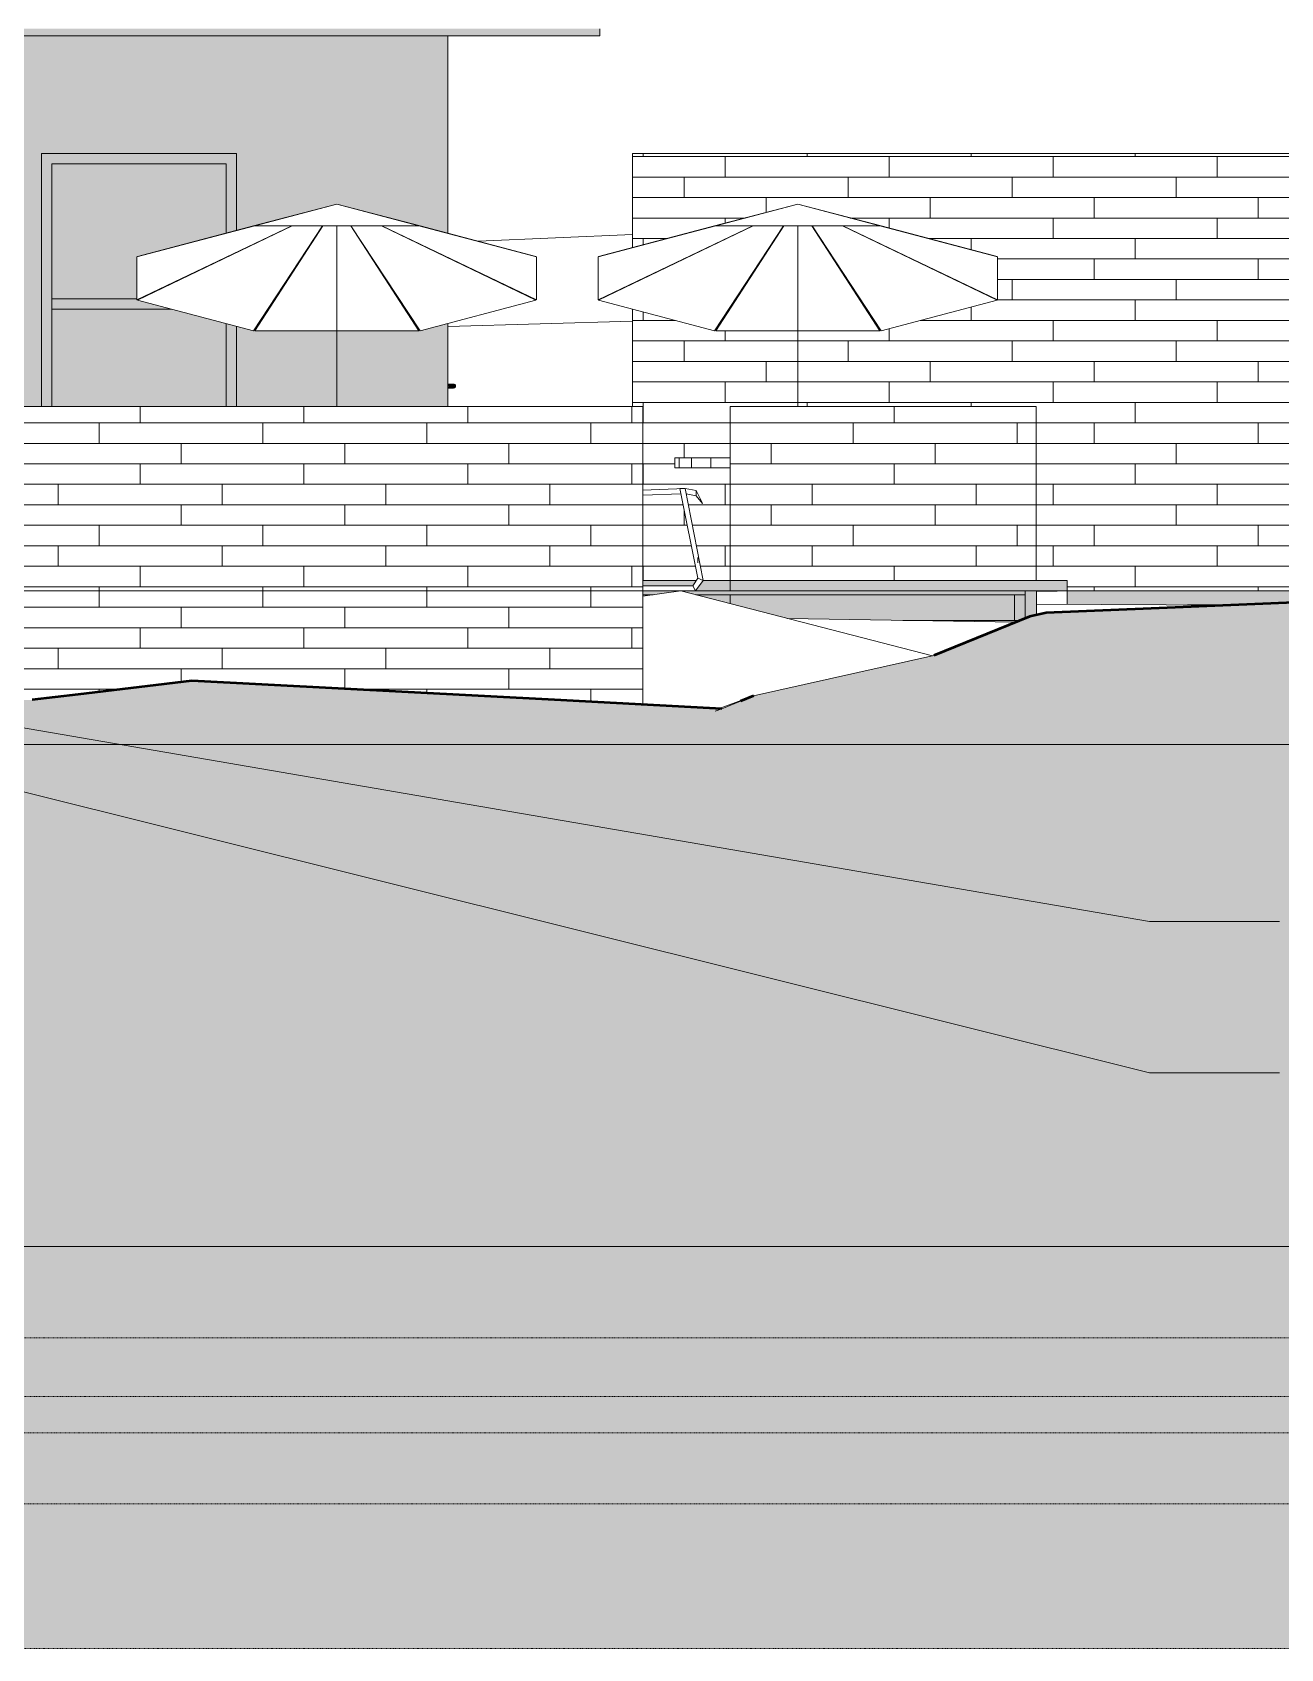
# Model space of a CAD drawing. Header units: inches. Extents: x 1750 to 7619, y -360 to 620.
# Drawn here: x 7113 to 7356.7, y -206.5 to 109.1 of the extents above; entities that cross this region are included whole.
import ezdxf

# ---------------------------------------------------------------- set-up
doc = ezdxf.new("R2010")
doc.units = ezdxf.units.IN
doc.header["$MEASUREMENT"] = 0
doc.linetypes.add('Aligning Line 1_8_', pattern=[0.25, 0.125, -0.125])
doc.linetypes.add('Grid Line 1_2_', pattern=[0.875, 0.5, -0.125, 0.125, -0.125])
for name, color, linetype, lineweight in [('0-4', 10, 'Continuous', 5), ('A-CLNG', 13, 'Continuous', 13), ('A-CLNG-1', 13, 'Continuous', 5), ('A-DOOR', 31, 'Continuous', 13), ('A-DOOR-1', 31, 'Continuous', 9), ('A-FLOR', 192, 'Continuous', 13), ('A-FLOR-1', 10, 'Continuous', 5), ('A-FLOR-3', 53, 'Continuous', 13), ('A-FLOR-4', 192, 'Continuous', 5), ('A-FLOR-LEVL-1', 51, 'Grid Line 1_2_', 9), ('A-GLAZ', 151, 'Continuous', 13), ('A-WALL', 113, 'Continuous', 13), ('A-WALL-PATT-1', 251, 'Continuous', 9), ('C-TOPO', 7, 'Continuous', 9), ('C-TOPO-1', 250, 'Continuous', 50), ('G-ANNO-SYMB', 111, 'Aligning Line 1_8_', 9), ('G-ANNO-SYMB-1', 191, 'Aligning Line 1_8_', 9), ('G-ANNO-SYMB-2', 147, 'Aligning Line 1_8_', 9), ('G-ANNO-TEXT', 231, 'Continuous', 9), ('G-IMPT', 8, 'Continuous', 9), ('L-SITE', 91, 'Continuous', 9)]:
    doc.layers.add(name, color=color, linetype=linetype, lineweight=lineweight)
pattern_1 = [(0, (7249.2467, 0.8), (0, 4), []), (90, (7249.247, 0.8), (-8, 8), [4, -28]), (90, (7265.247, 4.8), (-8, 8), [4, -28])]

# ---------------------------------------------------------------- blocks, each defined once
blk = doc.blocks.new('CTR - 2nd Phase_rvt-2-BUILDING ELEVATION - NORTH')
at = {"layer": 'A-FLOR-1'}
h = blk.add_hatch(color=256, dxfattribs=at)
h.paths.add_polyline_path([(-9899.24, -6.12), (-9898.34, -5.75), (-9921.29, -5.75), (-9899.92, -6.11)], flags=0)
h.paths.add_polyline_path([(-9964.61, 0), (-9972.06, 0), (-9972.06, -0.75), (-9970.02, -0.75), (-9966.22, -0.22)], flags=0)
h.paths.add_polyline_path([(-9916.58, -0.75), (-9897.39, -0.75), (-9897.39, 0), (-9964.5, -0.03), (-9961.7, -0.75), (-9921.29, -0.75)], flags=0)
blk.add_hatch(color=256, dxfattribs=at).paths.add_polyline_path([(-9897.39, -5.37), (-9896.52, -5.01), (-9895.19, -4.72), (-9895.19, -0.04), (-9895.51, 0), (-9897.39, 0), (-9897.39, -5.07)], flags=0)
at = {"layer": 'A-FLOR-3'}
blk.add_line((-9897.39, 0), (-9897.39, -0.75), dxfattribs=at)
at = {"layer": 'A-FLOR-LEVL-1'}
for p, q in [((-12558.48, 0), (-9609.49, 0)), ((-12558.48, -30), (-9609.49, -30)), ((-12558.48, -128), (-9609.49, -128))]:
    blk.add_line(p, q, dxfattribs=at)
at = {"layer": 'G-ANNO-SYMB-1'}
blk.add_line((-9706.16, -164.42), (-12461.79, -164.42), dxfattribs=at)
blk = doc.blocks.new('CTR  - Topography_rvt-2-BUILDING ELEVATION - NORTH')
at = {"layer": 'C-TOPO'}
h = blk.add_hatch(dxfattribs=at)
h.set_pattern_fill('FP_65', color=256, style=0, pattern_type=2)
h.set_pattern_definition([(0, (12, 0), (24, 24), [24, -24]), (0, (12, 9), (24, 24), [24, -24]), (0, (12, 18), (24, 24), [24, -24]), (90, (15, 21), (-24, 24), [24, -24]), (90, (24, 21), (-24, 24), [24, -24]), (90, (33, 21), (-24, 24), [24, -24])])
h.paths.add_polyline_path([(-10823.04, -206.54), (-9706.16, -206.54), (-9706.16, 4.74), (-9718.03, 4.58), (-9757.05, 2.34), (-9768.24, 2.24), (-9791.25, 0.22), (-9799.61, -1), (-9821.95, -1), (-9826.28, -1.52), (-9893.34, -4.3), (-9896.52, -5.01), (-9915.25, -12.61), (-9950.42, -20.49), (-9956.61, -23), (-10060.1, -17.59), (-10091.21, -21.29), (-10136.73, -22.08), (-10164.02, -22.65), (-10280.77, -24.57), (-10370.76, -26.59), (-10412.87, -26.71), (-10450.41, -27.55), (-10486.95, -27.6), (-10517.54, -27.24), (-10526.34, -27.22), (-10534.89, -27.12), (-10585.35, -27.54), (-10642.59, -27.26), (-10678.15, -26.98), (-10823.04, -29.95), (-10859.39, -30), (-12461.79, -30), (-12461.79, -206.54), (-10839.09, -206.54)], flags=0)
for p, q in [((-9974.09, 69.61), (-10004.13, 68.26)), ((-10004.17, 68.26), (-10004.26, 68.26)), ((-9974.09, 52.68), (-10010.09, 51.63)), ((-9964.61, 0), (-9972.06, -1.03)), ((-9915.52, -12.67), (-9964.61, 0)), ((-9891.19, -0.03), (-9891.19, 0)), ((-9891.19, 0), (-9891.19, -0.03)), ((-9891.19, -0.03), (-9891.19, 0)), ((-9891.19, -0.03), (-9895.19, -0.04)), ((-9891.19, -0.03), (-9895.19, -0.04)), ((-9895.19, -0.04), (-9891.19, -0.03)), ((-9895.19, -0.7), (-9895.19, -0.04)), ((-9895.19, -0.7), (-9895.19, -2.57)), ((-9895.19, -2.57), (-9895.19, -4.72)), ((-9857.27, -2.8), (-9895.19, -2.57)), ((-9826.28, -1.52), (-9872.79, -3.45)), ((-9865.74, -2.75), (-9864.45, -2.72)), ((-9865.74, -2.75), (-9864.45, -2.72)), ((-9856, -2.75), (-9864.45, -2.72)), ((-9864.45, -2.72), (-9856, -2.75)), ((-9915.25, -12.61), (-9896.52, -5.01)), ((-9893.34, -4.3), (-9896.52, -5.01)), ((-9893.34, -4.3), (-9872.79, -3.45)), ((-9915.25, -12.61), (-9950.42, -20.49)), ((-10082.25, -20.23), (-10060.1, -17.59)), ((-9989.3, -21.29), (-10060.1, -17.59)), ((-10091.21, -21.29), (-10082.25, -20.23)), ((-9956.61, -23), (-9989.3, -21.29)), ((-9950.42, -20.49), (-9956.95, -22.91)), ((-9950.42, -20.49), (-9956.61, -23)), ((-9956.61, -23), (-9957.94, -23.51)), ((-9956.95, -22.91), (-9957.11, -22.98)), ((-9957.11, -22.98), (-9956.95, -22.91)), ((-9956.95, -22.91), (-9957.11, -22.98))]:
    blk.add_line(p, q, dxfattribs=at)
at = {"layer": 'C-TOPO-1'}
for p, q in [((-9826.28, -1.52), (-9872.79, -3.45)), ((-9896.52, -5.01), (-9915.25, -12.61)), ((-9893.34, -4.3), (-9896.52, -5.01)), ((-9872.79, -3.45), (-9893.34, -4.3)), ((-10060.1, -17.59), (-10082.25, -20.23)), ((-9989.3, -21.29), (-10060.1, -17.59)), ((-10082.25, -20.23), (-10091.21, -21.29)), ((-9956.61, -23), (-9989.3, -21.29)), ((-9950.42, -20.49), (-9952.97, -21.53))]:
    blk.add_line(p, q, dxfattribs=at)
blk = doc.blocks.new('CTR - 1st Phase - Common Walls_rvt-2-BUILDING ELEVATION - NORTH')
at = {"layer": 'A-FLOR-LEVL-1'}
for p, q in [((-12558.48, 0), (-9609.49, 0)), ((-12558.48, -30), (-9609.49, -30)), ((-12558.48, -128), (-9609.49, -128))]:
    blk.add_line(p, q, dxfattribs=at)
at = {"layer": 'G-ANNO-SYMB-2'}
for p, q in [((-9706.16, 0), (-12461.79, 0)), ((-9706.24, -145.84), (-12461.73, -145.84)), ((-9706.16, -164.42), (-12461.79, -164.42))]:
    blk.add_line(p, q, dxfattribs=at)
blk = doc.blocks.new('CTR - 1st Phase -Stairs _ Elevators_rvt-2-BUILDING ELEVATION - NORTH')
at = {"layer": 'A-FLOR-LEVL-1'}
for p, q in [((-12558.48, 0), (-9609.49, 0)), ((-12558.48, -30), (-9609.49, -30)), ((-12558.48, -128), (-9609.49, -128))]:
    blk.add_line(p, q, dxfattribs=at)
at = {"layer": 'G-ANNO-SYMB-2'}
blk.add_line((-9706.24, -206.49), (-12461.73, -206.49), dxfattribs=at)
blk = doc.blocks.new('Outdoor Table01 - 02ZUTB01_dwg-V32-BUILDING ELEVATION - NORTH')
at = {"layer": 'G-IMPT'}
for p, q in [((-9941.79, 75.5), (-9980.68, 65.31)), ((-9941.79, 75.5), (-9958.05, 71.26)), ((-9941.79, 75.5), (-9957.79, 71.29)), ((-9941.79, 75.5), (-9925.79, 71.29)), ((-9941.79, 75.5), (-9902.9, 65.31)), ((-9941.79, 75.5), (-9925.53, 71.26)), ((-9980.79, 65.24), (-9957.79, 71.29)), ((-9950.58, 71.29), (-9980.79, 56.82)), ((-9950.52, 71.29), (-9980.68, 56.75)), ((-9958.05, 71.26), (-9980.68, 65.31)), ((-9944.56, 71.29), (-9958.05, 50.8)), ((-9944.51, 71.29), (-9957.79, 50.77)), ((-9925.79, 71.29), (-9957.79, 71.29)), ((-9941.79, 49.5), (-9941.79, 71.29)), ((-9941.79, 49.5), (-9941.79, 71.29)), ((-9939.07, 71.29), (-9925.79, 50.77)), ((-9939.02, 71.29), (-9925.53, 50.8)), ((-9933.06, 71.29), (-9902.9, 56.75)), ((-9933, 71.29), (-9902.79, 56.82)), ((-9925.79, 71.29), (-9902.79, 65.24)), ((-9902.9, 65.31), (-9925.53, 71.26)), ((-9980.79, 65.24), (-9980.79, 56.82)), ((-9902.79, 56.82), (-9902.79, 65.24)), ((-9980.68, 56.75), (-9958.05, 50.8)), ((-9925.53, 50.8), (-9902.9, 56.75)), ((-9957.79, 50.77), (-9925.79, 50.77)), ((-9941.79, 36), (-9941.79, 49.5)), ((-9941.79, 36), (-9941.79, 49.5)), ((-9965.79, 24), (-9965.79, 26)), ((-9965.79, 26), (-9964.97, 26)), ((-9964.97, 26), (-9962.57, 26)), ((-9964.97, 24), (-9964.97, 26)), ((-9962.57, 26), (-9958.76, 26)), ((-9962.57, 24), (-9962.57, 26)), ((-9958.76, 26), (-9954.99, 26)), ((-9958.76, 24), (-9958.76, 26)), ((-9965.79, 24), (-9964.97, 24)), ((-9964.97, 24), (-9962.57, 24)), ((-9962.57, 24), (-9958.76, 24)), ((-9958.76, 24), (-9954.99, 24)), ((-9963.79, 20), (-9972.06, 19.67)), ((-9972.06, 18.67), (-9964.58, 18.97)), ((-9963.79, 20), (-9964.79, 20)), ((-9961.29, 2.5), (-9964.79, 20)), ((-9963.79, 20), (-9960.29, 2)), ((-9961.66, 19.59), (-9963.79, 20)), ((-9963.59, 18.96), (-9961.66, 18.59)), ((-9960.87, 18.07), (-9961.66, 19.59)), ((-9961.66, 18.59), (-9961.66, 19.59)), ((-9961.66, 18.59), (-9960.37, 17.07)), ((-9960.37, 17.07), (-9960.87, 18.07)), ((-9961.29, 6.5), (-9961.29, 5.5)), ((-9962.29, 1), (-9972.06, 1)), ((-9961.29, 2.5), (-9962.29, 1)), ((-9962.29, 1), (-9961.79, 0)), ((-9960.29, 2), (-9961.79, 0)), ((-9960.29, 2), (-9961.29, 2.5)), ((-9961.79, 0), (-9972.06, 0))]:
    blk.add_line(p, q, dxfattribs=at)
blk = doc.blocks.new('Outdoor Table01 - Outdoor Table01-V33-BUILDING ELEVATION - NORTH')
blk.add_blockref('Outdoor Table01 - 02ZUTB01_dwg-V32-BUILDING ELEVATION - NORTH', (0, 0))
blk = doc.blocks.new('Outdoor Table01 - 02ZUTB01_dwg-V30-BUILDING ELEVATION - NORTH')
at = {"layer": 'G-IMPT'}
for p, q in [((-12157.79, 75.5), (-12196.68, 65.31)), ((-12157.79, 75.5), (-12174.05, 71.26)), ((-12157.79, 75.5), (-12173.79, 71.29)), ((-12157.79, 75.5), (-12141.79, 71.29)), ((-12157.79, 75.5), (-12118.9, 65.31)), ((-12157.79, 75.5), (-12141.53, 71.26)), ((-12196.79, 65.24), (-12173.79, 71.29)), ((-12166.58, 71.29), (-12196.79, 56.82)), ((-12166.52, 71.29), (-12196.68, 56.75)), ((-12174.05, 71.26), (-12196.68, 65.31)), ((-12160.56, 71.29), (-12174.05, 50.8)), ((-12160.51, 71.29), (-12173.79, 50.77)), ((-12141.79, 71.29), (-12173.79, 71.29)), ((-12157.79, 49.5), (-12157.79, 71.29)), ((-12157.79, 49.5), (-12157.79, 71.29)), ((-12155.07, 71.29), (-12141.79, 50.77)), ((-12155.02, 71.29), (-12141.53, 50.8)), ((-12149.06, 71.29), (-12118.9, 56.75)), ((-12149, 71.29), (-12118.79, 56.82)), ((-12141.79, 71.29), (-12118.79, 65.24)), ((-12118.9, 65.31), (-12141.53, 71.26)), ((-12196.79, 65.24), (-12196.79, 56.82)), ((-12118.79, 56.82), (-12118.79, 65.24)), ((-12196.68, 56.75), (-12174.05, 50.8)), ((-12141.53, 50.8), (-12118.9, 56.75)), ((-12173.79, 50.77), (-12141.79, 50.77)), ((-12157.79, 36), (-12157.79, 49.5)), ((-12157.79, 36), (-12157.79, 49.5))]:
    blk.add_line(p, q, dxfattribs=at)
blk = doc.blocks.new('Outdoor Table01 - Outdoor Table01-1899970-BUILDING ELEVATION - NORTH')
at = {"extrusion": (0, 0, -1), "zscale": -1}
blk.add_blockref('Outdoor Table01 - 02ZUTB01_dwg-V30-BUILDING ELEVATION - NORTH', (22189.58, 0), dxfattribs=at)
blk = doc.blocks.new('Door-Passage-Single-Full_Lite - 1-1770590-BUILDING ELEVATION - NORTH')
at = {"layer": 'A-DOOR'}
for points in [[(-10010.09, 40), (-10009.59, 40), (-10009.59, 40.39), (-10010.09, 40.36), (-10010.09, 40.06)], [(-10009.59, 39.61), (-10009.59, 40), (-10010.09, 39.96), (-10010.09, 39.61)], [(-10009.45, 40), (-10009.38, 40.04), (-10009.34, 40.17), (-10009.26, 40.3), (-10009.1, 40.38), (-10009.5, 40.36), (-10009.59, 40.34), (-10009.59, 40), (-10009.46, 40)], [(-10009.05, 39.61), (-10009.1, 39.62), (-10009.26, 39.72), (-10009.38, 39.9), (-10009.4, 40), (-10009.59, 40), (-10009.59, 39.62), (-10009.43, 39.63), (-10009.09, 39.61)], [(-10009, 39.61), (-10008.86, 39.64), (-10008.71, 39.75), (-10008.62, 39.9), (-10008.62, 40.1), (-10008.81, 40.34), (-10009.1, 40.38), (-10009.28, 40.28), (-10009.38, 40.1), (-10009.34, 39.8), (-10009.1, 39.62)]]:
    blk.add_hatch(color=256, dxfattribs=at).paths.add_polyline_path(points, flags=0)
at = {"layer": 'A-DOOR-1'}
for p, q in [((-10009.59, 40.39), (-10010.09, 40.39)), ((-10010.09, 39.61), (-10009.59, 39.61))]:
    blk.add_line(p, q, dxfattribs=at)
at = {"layer": 'A-DOOR-1', "flags": 128}
for points in [[(-10009.59, 40.39), (-10009.57, 40.39), (-10009.55, 40.39), (-10009.52, 40.39), (-10009.5, 40.39), (-10009.48, 40.39), (-10009.45, 40.39), (-10009.43, 40.39), (-10009.41, 40.39), (-10009.39, 40.39), (-10009.36, 40.39), (-10009.34, 40.39), (-10009.32, 40.39), (-10009.3, 40.39), (-10009.28, 40.39), (-10009.26, 40.39), (-10009.24, 40.39), (-10009.22, 40.39), (-10009.2, 40.39), (-10009.19, 40.39), (-10009.17, 40.39), (-10009.15, 40.39), (-10009.14, 40.39), (-10009.12, 40.39), (-10009.11, 40.39)], [(-10009.09, 39.61), (-10009.11, 39.61), (-10009.12, 39.61), (-10009.13, 39.61), (-10009.15, 39.61), (-10009.17, 39.61), (-10009.18, 39.61), (-10009.2, 39.61), (-10009.22, 39.61), (-10009.24, 39.61), (-10009.25, 39.61), (-10009.27, 39.61), (-10009.29, 39.61), (-10009.31, 39.61), (-10009.34, 39.61), (-10009.36, 39.61), (-10009.38, 39.61), (-10009.4, 39.61), (-10009.42, 39.61), (-10009.45, 39.61), (-10009.47, 39.61), (-10009.49, 39.61), (-10009.52, 39.61), (-10009.54, 39.61), (-10009.56, 39.61), (-10009.59, 39.61), (-10009.59, 39.61)], [(-10008.96, 40.39), (-10008.94, 40.39), (-10008.92, 40.39), (-10008.91, 40.38), (-10008.89, 40.38), (-10008.88, 40.37), (-10008.86, 40.37), (-10008.85, 40.36)], [(-10008.76, 39.69), (-10008.78, 39.68), (-10008.79, 39.67), (-10008.8, 39.66), (-10008.82, 39.65), (-10008.83, 39.65), (-10008.85, 39.64), (-10008.86, 39.63)], [(-10008.64, 39.85), (-10008.65, 39.83), (-10008.65, 39.82), (-10008.66, 39.8), (-10008.67, 39.79), (-10008.68, 39.78), (-10008.69, 39.76), (-10008.7, 39.75)], [(-10008.69, 40.24), (-10008.68, 40.23), (-10008.67, 40.21), (-10008.66, 40.2), (-10008.66, 40.19), (-10008.65, 40.17), (-10008.64, 40.16), (-10008.64, 40.14)], [(-10008.62, 40.1), (-10008.62, 40.08), (-10008.61, 40.07), (-10008.61, 40.05), (-10008.61, 40.04), (-10008.61, 40.02), (-10008.61, 40), (-10008.61, 40)], [(-10008.61, 40), (-10008.61, 39.98), (-10008.61, 39.97), (-10008.61, 39.95), (-10008.61, 39.94), (-10008.62, 39.92), (-10008.62, 39.91)]]:
    blk.add_lwpolyline(points, dxfattribs=at)
at = {"layer": 'A-DOOR-1'}
for start, end in [(0, 180), (180, 0)]:
    blk.add_arc((-10009, 40), 0.394, start, end, dxfattribs=at)
blk = doc.blocks.new('_THE_ WINDOW _ DOOR - Window - 1st Floor-V41-BUILDING ELEVATION - NORTH')
at = {"layer": 'A-GLAZ'}
h = blk.add_hatch(color=256, dxfattribs=at)
h.paths.add_polyline_path([(-10089.39, 36), (-10087.39, 36), (-10087.39, 83.38), (-10053.36, 83.38), (-10053.36, 69.86), (-10051.36, 70.4), (-10051.36, 85.38), (-10089.39, 85.38), (-10089.39, 38.17)], flags=0)
h.paths.add_polyline_path([(-10053.36, 36), (-10051.36, 36), (-10051.36, 51.67), (-10053.36, 52.19), (-10053.36, 39.63)], flags=0)
h.paths.add_polyline_path([(-10053.36, 65.1), (-10051.36, 66.06), (-10051.36, 66.12), (-10053.36, 65.17)], flags=0)
h = blk.add_hatch(color=256, dxfattribs=at)
h.paths.add_polyline_path([(-10087.39, 36), (-10053.36, 36), (-10053.36, 52.19), (-10064.03, 55), (-10087.39, 55), (-10087.39, 37.03)], flags=0)
h.paths.add_polyline_path([(-10070.41, 57), (-10070.16, 57), (-10053.36, 65.1), (-10053.36, 65.17)], flags=0)
h.paths.add_polyline_path([(-10087.39, 57), (-10070.79, 57), (-10070.79, 65.24), (-10053.36, 69.86), (-10053.36, 83.38), (-10087.39, 83.38), (-10087.39, 64.53)], flags=0)
blk.add_hatch(color=256, dxfattribs=at).paths.add_polyline_path([(-10070.68, 55), (-10064.03, 55), (-10070.68, 56.75), (-10070.16, 57), (-10070.41, 57), (-10070.79, 56.82), (-10070.79, 57), (-10087.39, 57), (-10087.39, 55), (-10070.79, 55)], flags=0)
for p, q in [((-10051.36, 85.38), (-10089.39, 85.38)), ((-10089.39, 85.38), (-10089.39, 36)), ((-10051.36, 70.39), (-10051.36, 85.38)), ((-10087.39, 36), (-10087.39, 83.38)), ((-10087.39, 83.38), (-10053.36, 83.38)), ((-10053.36, 83.38), (-10053.36, 69.86)), ((-10053.36, 65.17), (-10053.36, 65.1)), ((-10051.36, 66.06), (-10051.36, 66.12)), ((-10087.39, 57), (-10087.39, 55)), ((-10070.79, 57), (-10087.39, 57)), ((-10070.16, 57), (-10070.41, 57)), ((-10087.39, 55), (-10064.03, 55)), ((-10053.36, 52.19), (-10053.36, 36)), ((-10051.36, 36), (-10051.36, 51.67))]:
    blk.add_line(p, q, dxfattribs=at)

msp = doc.modelspace()

# ---------------------------------------------------------------- hatches: boundary and pattern name
at = {"layer": 'A-CLNG-1'}
msp.add_hatch(color=256, dxfattribs=at).paths.add_polyline_path([(6577.4338, 108.375), (7223.7963, 108.375), (7223.7963, 109.75), (6856.1088, 109.75), (6856.1088, 109.875), (6846.3588, 109.8738), (6846.3588, 109.75), (6423.3338, 109.7917), (6423.3338, 109.875), (6413.5838, 109.8519), (6413.5838, 109.75), (6116.1338, 109.75), (6116.1338, 109.875), (6106.3838, 109.832), (6106.3838, 109.75), (5771.5963, 109.75), (5771.5963, 108.375), (6577.0588, 108.375)], flags=0)
at = {"layer": 'A-FLOR-4'}
h = msp.add_hatch(color=256, dxfattribs=at)
h.paths.add_polyline_path([(7243.9463, 0), (7249.2463, 0), (7249.2463, 2), (7243.9463, 2), (7242.4463, 0), (7242.9463, 0)], flags=0)
h.paths.add_polyline_path([(7241.9463, 1), (7242.613, 2), (7232.1713, 1.997), (7232.1713, 1), (7240.4463, 1)], flags=0)
for points in [[(7304.3197, 0), (7315.0463, 0), (7315.0463, 2), (7249.2463, 2), (7249.2463, 0), (7293.5555, 0)], [(7348.2374, -2.7513), (7374.375, -1.6661), (7374.375, 0), (7315.0463, -0.0429), (7315.0838, -2.6038), (7339.7824, -2.7234), (7347.3764, -2.7485)], [(7287.6537, -5.75), (7304.7213, -5.75), (7304.7213, -0.75), (7249.2463, -0.75), (7249.2463, -2.4818), (7260.4643, -5.3765), (7282.9463, -5.75)], [(7304.7213, -5.75), (7305.954, -5.7278), (7306.8463, -5.366), (7306.8463, -0.75), (7304.7213, -0.75), (7304.7213, -5.0139)]]:
    msp.add_hatch(color=256, dxfattribs=at).paths.add_polyline_path(points, flags=0)
h = msp.add_hatch(color=256, dxfattribs=at)
h.paths.add_polyline_path([(7249.2463, -2.4818), (7249.2463, -0.75), (7242.5352, -0.75)], flags=0)
h.paths.add_polyline_path([(7232.1713, -1.0341), (7234.2199, -0.75), (7232.1713, -0.75)], flags=0)
at = {"layer": 'A-WALL-PATT-1'}
h = msp.add_hatch(dxfattribs=at)
h.set_pattern_fill('FP_83', color=256, style=0, pattern_type=2)
h.set_pattern_definition([(0, (5775.1587, -29.2), (0, 4), []), (90, (5775.159, -29.2), (-8, 8), [4, -28]), (90, (5791.159, -25.2), (-8, 8), [4, -28])])
h.paths.add_polyline_path([(6238.0463, 75.5), (6264.6223, 68.548), (6240.3866, 74.8867)], flags=0)
h.paths.add_polyline_path([(5775.1588, -4), (5804.2588, -4), (5804.2588, 101.375), (6039.6463, 101.375), (6039.6463, 0), (6018.6713, 0), (6018.6713, -4), (6191.1213, -4), (6191.1213, 36), (6193.6213, 36), (6193.6213, 85.375), (6231.6463, 85.375), (6231.6463, 73.832), (6238.0463, 75.5), (6277.0463, 65.2384), (6277.0463, 56.8187), (6252.4655, 68.548), (6276.9372, 56.7493), (6254.3098, 50.7957), (6240.7697, 71.2901), (6254.0463, 50.767), (6231.6463, 50.767), (6231.6463, 36), (6308.4463, 36), (6308.4463, 85.375), (6346.4713, 85.375), (6346.4713, 0.5), (6329.7713, 0.5), (6329.7713, -0.75), (6380.7064, -0.75), (6383.7463, -0.224), (6383.713, 10.5729), (6383.5968, 10.7422), (6383.5219, 10.9444), (6383.4963, 11.3785), (6383.5219, 35.3785), (6383.5968, 35.5807), (6383.716, 35.7544), (6383.8713, 35.8877), (6384.0522, 35.9714), (6384.2463, 36), (6384.4405, 35.9714), (6384.6213, 35.8877), (6384.7767, 35.7544), (6384.8959, 35.5807), (6384.9708, 35.3785), (6384.9963, 35.1615), (6384.9708, 10.9444), (6384.8959, 10.7422), (6384.7463, 10.4645), (6384.7463, -0.0826), (6385.2463, 0), (6980.6062, -0.04), (6980.9463, -0.1254), (6980.913, 10.5729), (6980.7968, 10.7422), (6980.7219, 10.9444), (6980.6963, 11.3785), (6980.7219, 35.3785), (6980.7968, 35.5807), (6980.916, 35.7544), (6981.0713, 35.8877), (6981.394, 35.9923), (6981.4463, 36), (6981.6405, 35.9714), (6981.8213, 35.8877), (6981.9767, 35.7544), (6982.0959, 35.5807), (6982.1708, 35.3785), (6982.1963, 35.1615), (6982.1708, 10.9444), (6982.0959, 10.7422), (6981.9463, 10.4588), (6981.9463, -0.3763), (6983.0026, -0.6414), (6983.0243, -0.75), (7035.9213, -0.75), (7035.9213, 0.5), (6999.8338, 0.5), (6999.8338, 85.375), (7037.8588, 85.375), (7037.8588, 36), (7038.2338, 36), (7038.2338, 85.375), (7076.2588, 85.375), (7076.2588, 36), (7114.8463, 36), (7114.8463, 85.375), (7152.8713, 85.375), (7152.8713, 70.3901), (7172.4463, 75.5), (7194.1463, 69.831), (7194.1463, 108.375), (5775.1588, 108.375), (5775.1588, -3.0895)], flags=0)
h.paths.add_polyline_path([(6173.8963, 0.5), (6135.8713, 0.5), (6135.8713, 85.375), (6173.8963, 85.375), (6173.8963, 1)], flags=0)
h.paths.add_polyline_path([(6405.51, 0.5), (6385.2463, 0.5), (6385.2463, 85.375), (6423.2713, 85.375), (6423.2713, 0.5), (6410.8921, 0.5)], flags=0)
h.paths.add_polyline_path([(6692.4463, 0.5), (6692.4463, 85.375), (6730.4713, 85.3371), (6730.4713, 0.5), (6694.4463, 0.5)], flags=0)
h.paths.add_polyline_path([(6615.4117, 0.5), (6577.4338, 0.5), (6577.4338, 85.375), (6615.4588, 85.375), (6615.4588, 0.5)], flags=0)
h.paths.add_polyline_path([(6566.9728, 0.5), (6539.0338, 0.5), (6539.0338, 85.375), (6577.0588, 85.375), (6577.0588, 0.5), (6572.3549, 0.5)], flags=0)
h.paths.add_polyline_path([(6731.2213, 0.5), (6731.2213, 85.375), (6769.2463, 85.375), (6769.2463, 0.5), (6733.2213, 0.5)], flags=0)
h.paths.add_polyline_path([(6923.2213, 0.5), (6923.2213, 85.375), (6961.2463, 85.375), (6961.2463, 0.5), (6924.5131, 0.5)], flags=0)
h.paths.add_polyline_path([(6458.2588, 4), (6428.2588, 4), (6428.2588, 34), (6458.2588, 34), (6458.2588, 5.0382)], flags=0)
h.paths.add_polyline_path([(6815.1405, 4), (6812.2338, 4), (6812.2338, 34), (6842.2338, 34), (6842.2338, 4), (6817.5792, 4)], flags=0)
h.paths.add_polyline_path([(7176.5341, 36), (7194.1463, 36), (7194.1463, 52.2261), (7188.7098, 50.7957), (7175.1697, 71.2901), (7188.4463, 50.767), (7156.4649, 50.7957), (7169.6749, 71.2901), (7156.1829, 50.7957), (7152.8713, 51.667), (7152.8713, 36), (7175.1494, 36)], flags=0)
h.paths.add_polyline_path([(7194.1463, 65.0377), (7194.1463, 65.1055), (7186.8655, 68.548), (7188.4463, 67.7858)], flags=0)
h.paths.add_polyline_path([(6231.6463, 65.6068), (6235.2749, 71.2901), (6231.6463, 65.7783)], flags=0)
h.paths.add_polyline_path([(7152.8713, 66.0622), (7157.933, 68.548), (7152.8713, 66.1234)], flags=0)
h.paths.add_polyline_path([(7194.1463, 69.7904), (7194.1463, 69.813), (7188.4463, 71.2901)], flags=0)
h = msp.add_hatch(dxfattribs=at)
h.set_pattern_fill('FP_86', color=256, style=0, pattern_type=2)
h.set_pattern_definition([(0, (7232.2717, 0.8), (0, 4), []), (90, (7232.272, 0.8), (-8, 8), [4, -28]), (90, (7248.272, 4.8), (-8, 8), [4, -28])])
h.paths.add_polyline_path([(7262.4463, 75.5), (7289.0223, 68.548), (7278.4463, 71.3068)], flags=0)
h.paths.add_polyline_path([(7325.848, 0), (7366.5213, 0), (7366.5213, 85.375), (7230.1463, 85.375), (7230.1463, 67.0419), (7262.4463, 75.5), (7301.4463, 65.2384), (7301.4463, 56.8187), (7276.8655, 68.548), (7301.3372, 56.7493), (7278.7098, 50.7957), (7265.1697, 71.2901), (7278.4463, 50.767), (7246.4649, 50.7957), (7259.6749, 71.2901), (7246.1829, 50.7957), (7230.1463, 55.0152), (7230.1463, 36), (7232.1713, 36), (7232.1713, 19.6689), (7240.4463, 20), (7242.5764, 19.5852), (7243.8609, 17.065), (7242.5764, 18.5852), (7240.6484, 18.9606), (7243.9463, 2), (7249.2463, 2), (7249.2463, 24), (7238.4463, 24), (7238.4463, 26), (7249.2463, 26), (7249.2463, 36), (7308.9713, 36), (7308.9713, 2), (7315.0463, 2), (7315.0838, 0)], flags=0)
h.paths.add_polyline_path([(7242.4463, 2), (7242.613, 2), (7242.9463, 2.5), (7239.6527, 18.9682), (7232.1713, 18.6689), (7232.1713, 2), (7241.9463, 2)], flags=0)
h.paths.add_polyline_path([(7230.1463, 59.927), (7247.933, 68.548), (7230.1463, 60.028)], flags=0)
h = msp.add_hatch(dxfattribs=at)
h.set_pattern_fill('FP_68', color=256, style=0, pattern_type=2)
h.set_pattern_definition([(0, (7038.0467, 0.8), (0, 4), []), (90, (7038.047, 0.8), (-8, 8), [4, -28]), (90, (7054.047, 4.8), (-8, 8), [4, -28])])
h.paths.add_polyline_path([(7035.9213, -22.7166), (7040.2193, -22.6456), (7074.7456, -21.9248), (7110.4121, -21.2924), (7123.5044, -19.3365), (7128.1888, -19.4877), (7144.141, -17.5887), (7232.1713, -22.1928), (7232.1713, 36), (7035.9213, 36), (7035.9213, -22.6456)], flags=0)
h = msp.add_hatch(dxfattribs=at)
h.set_pattern_fill('FP_75', color=256, style=0, pattern_type=2)
h.set_pattern_definition(pattern_1)
h.paths.add_polyline_path([(7304.3197, 2), (7304.7213, 2), (7304.7213, 36), (7249.2463, 36), (7249.2463, 2), (7293.5555, 2)], flags=0)
h = msp.add_hatch(dxfattribs=at)
h.set_pattern_fill('FP_75', color=256, style=0, pattern_type=2)
h.set_pattern_definition(pattern_1)
h.paths.add_polyline_path([(7306.8463, 2), (7308.9713, 2), (7308.9713, 36), (7304.7213, 36), (7304.7213, 2)], flags=0)

# ---------------------------------------------------------------- linework, layer by layer
at = {"layer": 'A-CLNG'}
for q in [(5771.5963, 108.375), (7223.7963, 109.75)]:
    msp.add_line((7223.7963, 108.375), q, dxfattribs=at)
at = {"layer": 'A-FLOR'}
for p, q in [((7232.1713, 2), (7242.613, 2)), ((7374.375, 0), (7242.4463, 0)), ((7243.9463, 2), (7315.0463, 2)), ((7249.2463, 2), (7249.2463, 0)), ((7315.0463, 2), (7315.0463, 0)), ((7315.0463, 0), (7315.0463, -2.6036)), ((7232.1713, -0.75), (7234.2199, -0.75)), ((7242.5352, -0.75), (7306.8463, -0.75)), ((7249.2463, -0.75), (7249.2463, -2.4818)), ((7304.7213, -0.75), (7304.7213, -5.75)), ((7306.8463, -0.75), (7306.8463, -5.366)), ((7304.9959, -6.1163), (7260.4643, -5.3765)), ((7305.8992, -5.75), (7282.9463, -5.75))]:
    msp.add_line(p, q, dxfattribs=at)
at = {"layer": 'A-FLOR-LEVL-1'}
for p, q in [((4646.5044, 0), (7593.9954, 0)), ((4646.5044, -30), (7593.9954, -30)), ((4646.5044, -128), (7593.9954, -128))]:
    msp.add_line(p, q, dxfattribs=at)
at = {"layer": 'A-WALL'}
for p, q in [((7194.1463, 69.831), (7194.1463, 108.375)), ((7366.5213, 85.375), (7230.1463, 85.375)), ((7230.1463, 85.375), (7230.1463, 67.0013)), ((7194.1463, 65.0377), (7194.1463, 65.1055)), ((7230.1463, 60.028), (7230.1463, 59.927)), ((7230.1463, 55.0152), (7230.1463, 36)), ((7194.1463, 36), (7194.1463, 52.2261)), ((7232.1713, 36), (7035.9213, 36)), ((7232.1713, -22.1928), (7232.1713, 36)), ((7308.9713, 36), (7249.2463, 36)), ((7249.2463, 36), (7249.2463, 2)), ((7308.9713, 36), (7308.9713, 2))]:
    msp.add_line(p, q, dxfattribs=at)
at = {"layer": 'G-ANNO-SYMB'}
for p, q in [((7498.075, 0), (4742.443, 0)), ((7497.9954, -157.3105), (4742.443, -157.3105)), ((7498.075, -178.2392), (4742.443, -178.2392))]:
    msp.add_line(p, q, dxfattribs=at)
at = {"layer": 'G-ANNO-TEXT'}
for p, q in [((6841.6227, 19.5679), (7331.0933, -64.5385)), ((7000.6127, -11.5645), (7331.0933, -94.1293)), ((7331.0933, -64.5385), (7356.4484, -64.5385)), ((7331.0933, -94.1293), (7356.4484, -94.1293))]:
    msp.add_line(p, q, dxfattribs=at)

# ---------------------------------------------------------------- block references
at = {"layer": '0-4'}
for name in ['CTR - 2nd Phase_rvt-2-BUILDING ELEVATION - NORTH', 'CTR - 1st Phase - Common Walls_rvt-2-BUILDING ELEVATION - NORTH', 'CTR - 1st Phase -Stairs _ Elevators_rvt-2-BUILDING ELEVATION - NORTH', 'CTR  - Topography_rvt-2-BUILDING ELEVATION - NORTH']:
    msp.add_blockref(name, (17204.2357, 0), dxfattribs=at)
at = {"layer": 'A-DOOR'}
msp.add_blockref('Door-Passage-Single-Full_Lite - 1-1770590-BUILDING ELEVATION - NORTH', (17204.2357, 0), dxfattribs=at)
at = {"layer": 'A-GLAZ'}
msp.add_blockref('_THE_ WINDOW _ DOOR - Window - 1st Floor-V41-BUILDING ELEVATION - NORTH', (17204.2357, 0), dxfattribs=at)
at = {"layer": 'L-SITE'}
for name in ['Outdoor Table01 - Outdoor Table01-1899970-BUILDING ELEVATION - NORTH', 'Outdoor Table01 - Outdoor Table01-V33-BUILDING ELEVATION - NORTH']:
    msp.add_blockref(name, (17204.2357, 0), dxfattribs=at)

doc.saveas('drawing.dxf')
